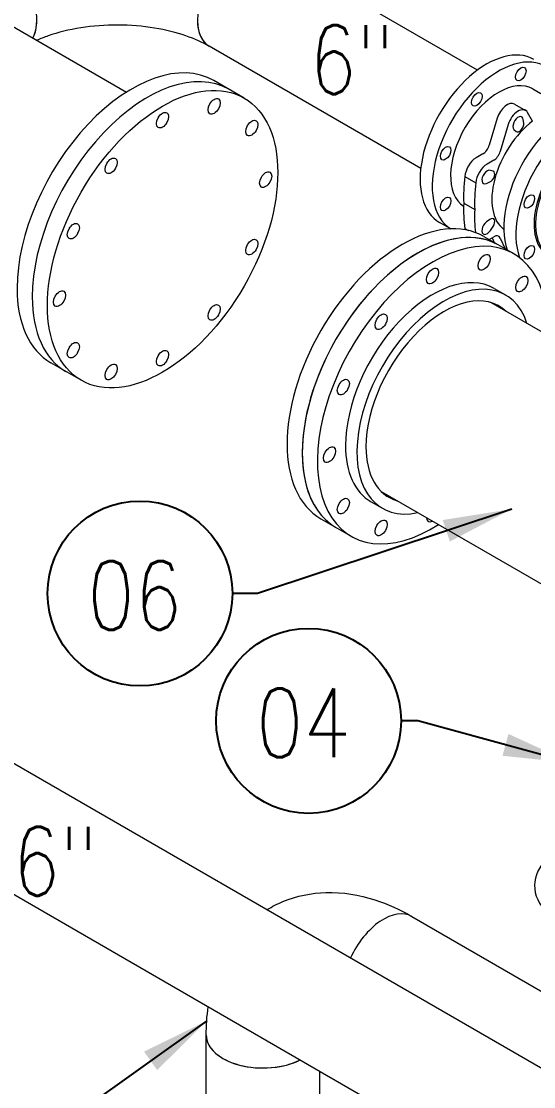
# Model space of a CAD drawing. Header units: millimetres. Extents: x -312439 to 477422, y -331570 to 212570.
# Drawn here: x 345168 to 346099, y 156151 to 158085 of the extents above; entities that cross this region are included whole.
import ezdxf

# ---------------------------------------------------------------- set-up
doc = ezdxf.new("R2010")
doc.units = ezdxf.units.MM
doc.layers.add('ARCONDTEXTO', color=4, linetype='Continuous')
doc.layers.add('TEXTO FORMATO', color=4, linetype='Continuous')
doc.styles.add('ROMAND', font='ROMAND.SHX')
doc.styles.add('ROMANS', font='romans.shx', dxfattribs={"height": 187.5})
doc.dimstyles.new('1-50 (MILIMETRO)', dxfattribs={"dimscale": 0, "dimtxt": 125, "dimasz": 125, "dimexe": 100, "dimexo": 100, "dimgap": 50, "dimtad": 0, "dimdec": 0, "dimzin": 0, "dimdsep": 46, "dimtxsty": 'ROMAND', "dimcen": -390, "dimclrd": 1, "dimclre": 1, "dimclrt": 3, "dimadec": 0, "dimazin": 0, "dimtfac": 1, "dimtdec": 0, "dimtix": 1, "dimtmove": 2, "dimatfit": 2, "dimfxl": 1, "dimtvp": 1, "dimtolj": 1, "dimtzin": 0, "dimarcsym": 0})

msp = doc.modelspace()

# ---------------------------------------------------------------- linework, layer by layer
at = {"color": 5, "linetype": 'Continuous', "lineweight": 0, "extrusion": (4.44089e-16, 0.816497, 0.57735)}
for p, q in [((343377.683, 159100.556), (345359.186, 157956.535)), ((345996.591, 157996.523), (345612.37, 158218.353)), ((345893.529, 157818.014), (345509.308, 158039.844)), ((345572.744, 157945.809), (345517.665, 157977.609)), ((346097.04, 157962.358), (346111.631, 157953.934)), ((346063.967, 157934.863), (346083.886, 157923.363)), ((346032.583, 157909.219), (346018.05, 157860.532)), ((346080.553, 157899.96), (346079.786, 157906.692)), ((346096.631, 157903.999), (346087.449, 157919.732)), ((346052.502, 157897.719), (346037.968, 157849.032)), ((346062.821, 157888.783), (346066.672, 157885.308)), ((346006.058, 157844.375), (345994.17, 157837.512)), ((346025.976, 157832.875), (346014.089, 157826.012)), ((346024.885, 157812.929), (346019.949, 157814.526)), ((345973.812, 157803.474), (345993.731, 157791.974)), ((346012.922, 157790.88), (346019.135, 157793.582)), ((345971.537, 157754.981), (345991.456, 157743.481)), ((345947.93, 157708.328), (345927.767, 157719.969)), ((346019.135, 157725.343), (346012.922, 157720.87)), ((346019.949, 157705.338), (346024.885, 157712.634)), ((345973.812, 157709.116), (345980.091, 157705.491)), ((346007.865, 157694.591), (346062.945, 157662.791)), ((346017.477, 157689.042), (346025.976, 157693.949)), ((346023.015, 157692.239), (346026.967, 157683.563)), ((346037.968, 157691.639), (346046.885, 157672.063)), ((346026.815, 157600.212), (346047.426, 157588.312)), ((348862.405, 155933.95), (346020.838, 157574.53)), ((345276.968, 157433.51), (345221.889, 157465.31)), ((349969.926, 154836.6), (345822.552, 157231.088)), ((345803.299, 157213.071), (345823.91, 157201.171)), ((345712.09, 157182.292), (345767.169, 157150.492)), ((344984.877, 156836.368), (347569.913, 155343.897)), ((344881.815, 156657.859), (347466.851, 155165.388)), ((345877.296, 156460.321), (346249.997, 156245.142)), ((345504.075, 156000.408), (345504.075, 156244.841)), ((345710.199, 156000.408), (345710.199, 156179.591))]:
    msp.add_line(p, q, dxfattribs=at)
at = {"color": 5, "linetype": 'Continuous', "lineweight": 0}
for centre, major_axis, start_param, end_param in [((345123.583, 158129.098), (-51.531, 89.255), 3.47784288, 6.28318531), ((345560.839, 158129.098), (-51.531, -89.255), 3.14159265, 6.28318531), ((345123.583, 158129.098), (51.531, -89.255), 0.33625022, 0.78539816), ((345560.839, 158129.098), (-51.531, -89.255), 5.49778714, 6.28318531), ((346013.193, 157867.931), (-85.426, -147.962), 3.14159265, 6.28318531), ((346035.19, 157855.231), (-85.426, -147.962), 2.83373505, 6.26230848), ((345369.777, 157721.459), (-147.888, -256.149), 3.14159265, 5.49778714), ((345397.316, 157705.559), (147.888, 256.149), 0, 2.35619449), ((345397.316, 157705.559), (-147.888, -256.149), 3.14159265, 5.49778714), ((346035.19, 157855.231), (61.85, 107.127), 0, 3.10858808), ((346050.413, 157911.386), (-13.555, -23.477), 3.14159265, 5.12180556), ((346165.094, 157780.231), (85.426, 147.962), 0.39269908, 2.67750638), ((346070.332, 157899.886), (-13.555, -23.477), 2.82308535, 5.12180556), ((346187.091, 157767.531), (85.426, 147.962), 0.39269908, 2.68686818), ((346070.332, 157899.886), (-6.736, -11.667), 2.47896157, 6.16041981), ((346110.101, 157811.981), (-61.85, -107.127), 4.08161043, 6.21727529), ((346072.817, 157894.392), (5.511, 9.546), 3.01882716, 5.62055422), ((346187.091, 157767.531), (62.156, 107.657), 0.39269908, 3.73495727), ((346188.476, 157766.731), (61.176, 105.96), 0.39269908, 3.71077423), ((346006.058, 157859.375), (-9.186, -15.91), 0.78539816, 1.96158402), ((346025.976, 157847.875), (-9.186, -15.91), 0.78539816, 1.96158402), ((345994.17, 157813.971), (-14.416, -24.969), 3.92699082, 5.44436181), ((346014.089, 157802.471), (-14.416, -24.969), 3.92699082, 5.44436181), ((346014.089, 157802.471), (-6.736, -11.667), 3.26435973, 6.94581798), ((346020.09, 157803.065), (5.511, 9.546), 3.80422532, 6.40595238), ((346155.568, 157873.063), (-130.331, -225.739), 5.33092872, 5.55340662), ((346175.486, 157861.563), (-130.331, -225.739), 5.33092872, 5.55340662), ((346155.568, 157849.4), (-130.331, -225.739), 5.44216767, 5.66464557), ((345859.978, 157438.441), (147.888, 256.149), 0, 3.14159265), ((346175.486, 157837.9), (-130.331, -225.739), 5.44216767, 5.64435627), ((345887.517, 157422.541), (147.888, 256.149), 0, 3.14159265), ((345887.517, 157422.541), (-147.888, -256.149), 3.14159265, 6.28318531), ((346014.089, 157710.627), (-6.736, -11.667), 4.04975789, 7.73121614), ((346020.09, 157716.961), (5.511, 9.546), 4.58962349, 7.19135055), ((345994.17, 157722.127), (-14.416, -24.969), 5.55121247, 5.65959104), ((346025.976, 157678.949), (9.186, 15.91), 5.89239761, 7.06858347), ((345915.057, 157406.641), (-147.888, -256.149), 2.35619449, 7.11924282), ((345915.057, 157406.641), (111.758, 193.57), 0, 2.35619449), ((345935.668, 157394.741), (-111.758, -193.57), 2.66187071, 6.76290725), ((345369.777, 157721.459), (-147.888, -256.149), 5.49778714, 6.28318531), ((345397.316, 157705.559), (147.888, 256.149), 2.35619449, 3.14159265), ((345397.316, 157705.559), (-147.888, -256.149), 5.49778714, 6.28318531), ((345935.668, 157394.741), (-100.123, -173.418), 3.00157883, 5.49778714), ((345915.057, 157406.641), (111.758, 193.57), 2.35619449, 3.14159265), ((345935.668, 157394.741), (-100.123, -173.418), 5.49778714, 6.42319913), ((345915.057, 157190.641), (-7.777, -13.47), 5.51856961, 7.04780101), ((346271.032, 156516.309), (-170.852, 0), 5.35992847, 7.46128255), ((345825.765, 156371.066), (-51.531, -89.255), 3.14159265, 4.8828259), ((345607.137, 156244.841), (103.062, 0), 3.14159265, 5.42943788), ((345607.137, 156244.841), (-103.062, 0), 0, 0.78539816), ((345607.137, 156244.841), (-103.062, 0), 0.78539816, 2.28784522)]:
    msp.add_ellipse(centre, major_axis=major_axis, ratio=0.57735027, start_param=start_param, end_param=end_param, dxfattribs=at)
for centre, major_axis in [((346075.125, 157989.616), (-6.797, -11.773)), ((345424.856, 157689.659), (147.888, 256.149)), ((345518.387, 157930.721), (7.777, 13.47)), ((345995.255, 157943.502), (-6.797, -11.773)), ((345424.856, 157905.659), (7.777, 13.47)), ((345586.856, 157891.19), (7.777, 13.47)), ((345938.778, 157845.681), (-6.797, -11.773)), ((345331.325, 157822.721), (7.777, 13.47)), ((345611.917, 157797.659), (7.777, 13.47)), ((346090.678, 157757.981), (6.797, 11.773)), ((345938.778, 157753.454), (-6.797, -11.773)), ((345262.856, 157704.128), (7.777, 13.47)), ((345586.856, 157675.19), (7.777, 13.47)), ((346090.678, 157665.754), (6.797, 11.773)), ((346008.587, 157647.703), (-7.777, -13.47)), ((345915.057, 157622.641), (-7.777, -13.47)), ((346077.057, 157608.172), (-7.777, -13.47)), ((345237.794, 157581.659), (7.777, 13.47)), ((345518.387, 157556.598), (7.777, 13.47)), ((345821.526, 157539.703), (-7.777, -13.47)), ((345262.856, 157488.128), (7.777, 13.47)), ((345424.856, 157473.659), (7.777, 13.47)), ((345331.325, 157448.598), (7.777, 13.47)), ((345753.057, 157421.111), (-7.777, -13.47)), ((345727.995, 157298.641), (-7.777, -13.47)), ((345753.057, 157205.111), (-7.777, -13.47)), ((345821.526, 157165.58), (-7.777, -13.47))]:
    msp.add_ellipse(centre, major_axis=major_axis, ratio=0.57735027, dxfattribs=at)
for points, knots in [([(345509.308, 158039.844), (345497.666, 158046.565), (345483.378, 158053.103), (345450, 158064.609), (345430.707, 158069.479), (345388.985, 158076.348), (345366.469, 158078.227), (345321.045, 158078.407), (345298.142, 158076.654), (345255.095, 158069.829), (345234.925, 158064.796), (345209.772, 158056.106), (345202.833, 158053.387), (345196.362, 158050.541)], [1.57079633, 1.57079633, 1.57079633, 1.57079633, 1.81792283, 1.81792283, 2.07840546, 2.07840546, 2.34935437, 2.34935437, 2.62419332, 2.62419332, 2.8954114, 2.8954114, 3.00707829, 3.00707829, 3.00707829, 3.00707829]), ([(345614.742, 156472.715), (345623.884, 156478.336), (345633.474, 156483.243), (345668.406, 156497.827), (345695.201, 156503.118), (345751.995, 156504.672), (345781.828, 156499.59), (345833.465, 156482.956), (345855.839, 156472.709), (345877.296, 156460.321)], [3.911018102, 3.911018102, 3.911018102, 3.911018102, 4.00120974, 4.00120974, 4.22996777, 4.22996777, 4.4948589, 4.4948589, 4.71238898, 4.71238898, 4.71238898, 4.71238898])]:
    msp.add_open_spline(points, degree=3, knots=knots, dxfattribs=at)
msp.add_open_spline([(345504.075, 156244.841), (345504.075, 156262.24), (345505.22, 156279.496), (345507.679, 156296.516)], degree=3, dxfattribs=at)
at = {"layer": 'TEXTO FORMATO', "color": 1}
for centre in [(345383.767, 157046.564), (345689.876, 156815.35)]:
    msp.add_circle(centre, 167.835, dxfattribs=at)

# ---------------------------------------------------------------- texts
at = {"layer": 'ARCONDTEXTO', "linetype": 'Continuous', "lineweight": -3, "style": 'ROMANS', "width": 0.8}
for p in [(345691.12, 157952.766), (345152.656, 156497.915)]:
    msp.add_text('6"', height=125, dxfattribs=at).set_placement(p)
at = {"layer": 'ARCONDTEXTO', "color": 3, "linetype": 'Continuous', "lineweight": -3, "style": 'ROMANS', "width": 0.8}
for s, p in [('06', (345288.448, 156980.498)), ('04', (345594.558, 156749.285))]:
    msp.add_text(s, height=125, dxfattribs=at).set_placement(p)

# ---------------------------------------------------------------- leaders
at = {"layer": 'TEXTO FORMATO'}
for points in [[(346058.641, 157199.754), (345596.935, 157046.564), (345551.602, 157046.564)], [(346167.97, 156738.846), (345888.371, 156815.35), (345857.712, 156815.35)], [(345504.95, 156270.744), (344780.176, 155755.219), (344689.51, 155755.219)]]:
    msp.add_leader(points, dimstyle='1-50 (MILIMETRO)', override={"dimscale": 1}, dxfattribs=at)

doc.saveas('drawing.dxf')
